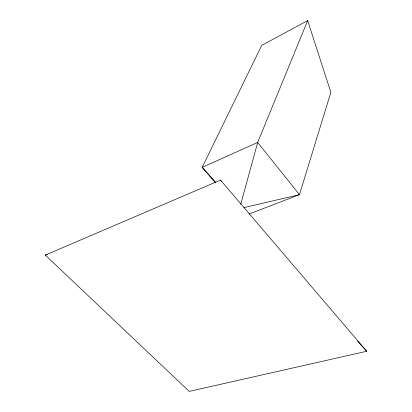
<?xml version="1.0" encoding="UTF-8"?>
<svg xmlns="http://www.w3.org/2000/svg" width="412" height="412" viewBox="0 0 412 412"><rect width="100%" height="100%" fill="white"/><g stroke="black" fill="none" stroke-linecap="round" stroke-linejoin="round"><path stroke-width="0.62" d="M240.732 204.285L257.675 142.454L307.666 20.6L330.841 92.324L299.473 194.665L249.348 213.9M307.666 20.6L261.723 45.382L202.189 167.36L215.564 182.913M45.294 255.1L220.513 180.075L366.706 351.266L189.242 391.4L45.294 255.1L47.174 254.657M243.914 207.597L299.473 194.665L257.675 142.454L202.189 167.36L215.929 182.531M357.647 341.234L366.706 351.266M220.513 180.075L221.522 181.702"/></g></svg>
